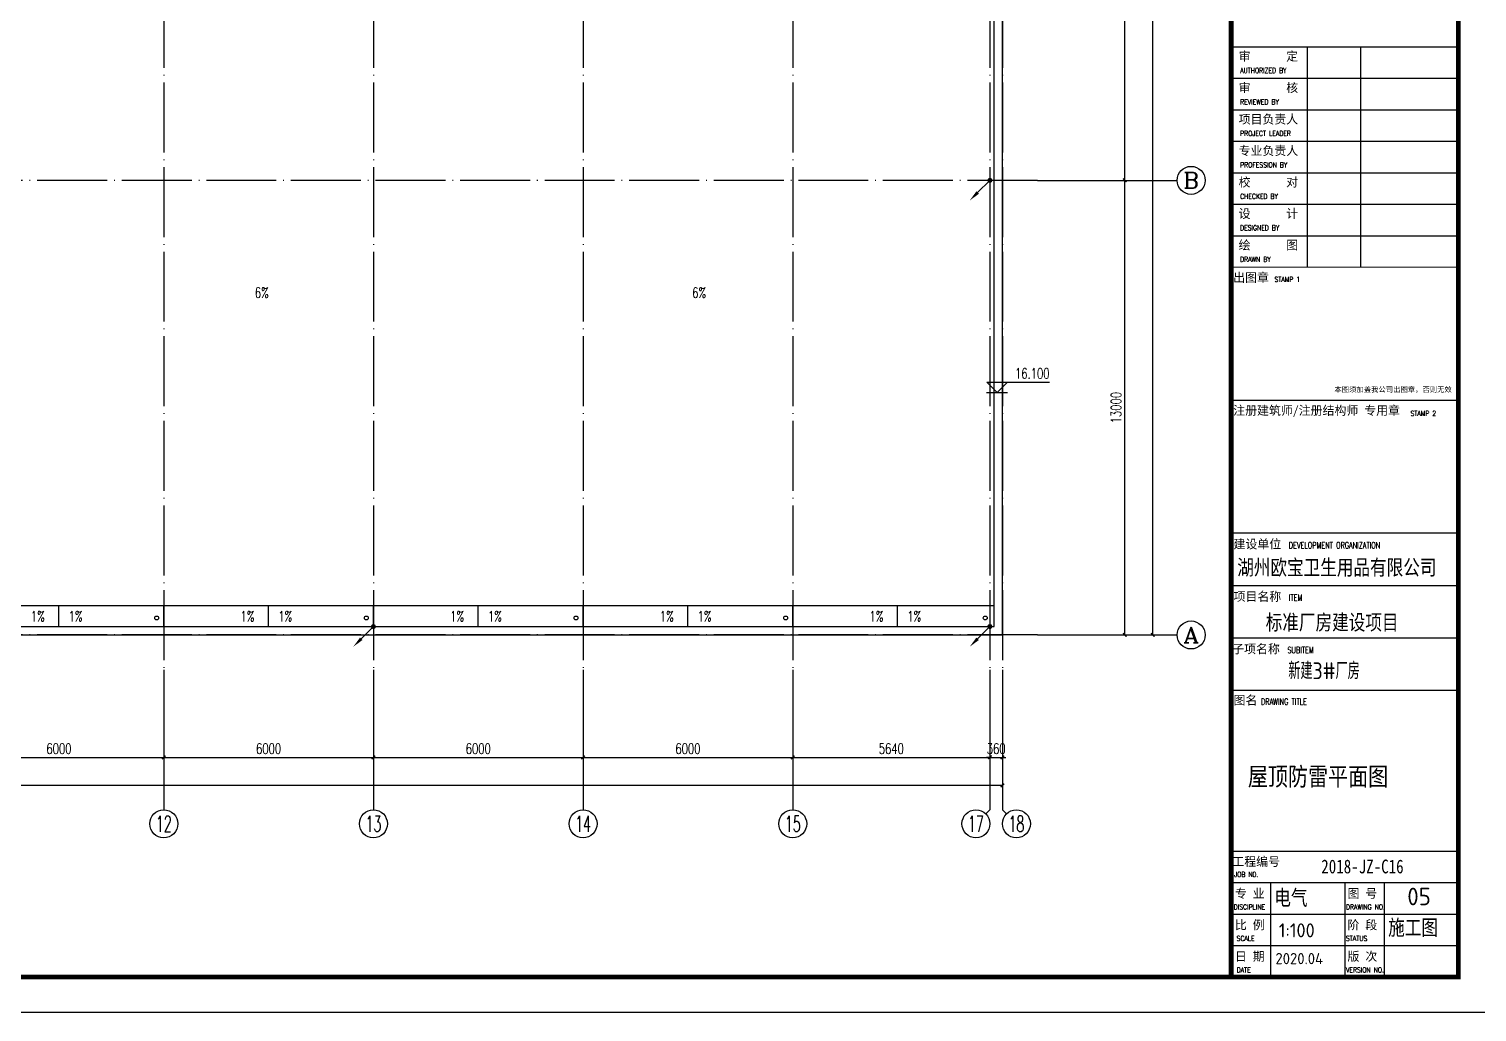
# Model space of a CAD drawing. Extents: x -55118 to 386282, y -631686 to -470886.
# Drawn here: x 239277 to 280717, y -631686 to -603575 of the extents above; entities that cross this region are included whole.
import ezdxf
from ezdxf.enums import TextEntityAlignment as Align

# ---------------------------------------------------------------- set-up
doc = ezdxf.new("R2010")
doc.units = 0
doc.header["$LTSCALE"] = 1000
doc.header["$MEASUREMENT"] = 0
doc.linetypes.add('DOTE', pattern=[2.42, 2, -0.2, 0.02, -0.2])
doc.layers.get('0').update_dxf_attribs({"linetype": 'CONTINUOUS'})
doc.layers.get('Defpoints').update_dxf_attribs({"linetype": 'CONTINUOUS'})
for name, color, linetype in [('AXIS', 3, 'CONTINUOUS'), ('AXIS_TEXT', 7, 'CONTINUOUS'), ('DIM_ELEV', 3, 'CONTINUOUS'), ('DIM_SYMB', 3, 'CONTINUOUS'), ('DOTE', 253, 'DOTE'), ('LWIRE', 4, 'CONTINUOUS'), ('PUB_TEXT', 7, 'CONTINUOUS'), ('WALL', 6, 'CONTINUOUS'), ('图层1', 53, 'CONTINUOUS'), ('图框', 4, 'CONTINUOUS'), ('屋顶平面线', 53, 'CONTINUOUS'), ('栏杆', 42, 'CONTINUOUS')]:
    doc.layers.add(name, color=color, linetype=linetype)
doc.styles.add('-黑体', font='simhei.ttf', dxfattribs={"width": 0.8})
doc.styles.add('_TCH_AXIS', font='COMPLEX', dxfattribs={"bigfont": 'GBCBIG'})
doc.styles.add('_TCH_DIM', font='SIMPLEX', dxfattribs={"bigfont": 'GBCBIG'})
doc.styles.add('_TCH_DIM_T3', font='SIMPLEX', dxfattribs={"width": 0.705882, "bigfont": 'GBCBIG'})
doc.styles.add('COMPLEX', font='COMPLEX')
doc.styles.add('iIcon2', font='')
doc.styles.add('MIMI-TKWZ', font='romanc.shx', dxfattribs={"width": 0.75, "oblique": 15, "bigfont": 'bigfont.shx'})
doc.styles.get("Standard").update_dxf_attribs({"font": 'GBENOR', "bigfont": 'GBCBIG'})
doc.styles.add('STYLE1', font='tssdeng.shx', dxfattribs={"height": 8, "bigfont": 'tssdchn.shx'})
doc.styles.add('宋体', font='', dxfattribs={"width": 0.8})
doc.styles.get('iIcon2').set_extended_font_data('SimSun')
doc.styles.get('宋体').set_extended_font_data('SimSun')
doc.dimstyles.new('_TCH_ARCH&&100', dxfattribs={"dimtxt": 297.5, "dimasz": 100, "dimexe": 250, "dimexo": 300, "dimgap": 100, "dimtad": 1, "dimdec": 0, "dimzin": 0, "dimdsep": 46, "dimtxsty": '_TCH_DIM_T3', "dimblk": 'ARCHTICK', "dimcen": 0.09, "dimclrt": 7, "dimazin": 2, "dimtfac": 1, "dimtdec": 0, "dimtix": 1, "dimtmove": 2, "dimatfit": 3, "dimfxl": 0, "dimtolj": 1, "dimtzin": 0, "dimarcsym": 0})

# ---------------------------------------------------------------- blocks, each defined once
blk = doc.blocks.new('$TelecSys$00000080')
for p, q in [((-0.7, -0.7), (0, 0)), ((0.104, 0.104), (0.104, 0.104)), ((-0.104, -0.104), (-0.104, -0.104))]:
    blk.add_line(p, q)
at = {"const_width": 0.142}
blk.add_lwpolyline([(0.071, 0, 1), (-0.071, 0, 1)], format="xyb", close=True, dxfattribs=at)
blk.add_solid([(-0.63, -0.77), (-0.77, -0.63), (-1.15, -1.15)])
at = {"width": 0.8, "flags": 9}
blk.add_attdef('A', (0, 0), '', height=0.00002, rotation=180, dxfattribs=at)
blk = doc.blocks.new('_ArchTick')
at = {"color": 0, "linetype": 'ByBlock', "const_width": 0.4}
blk.add_lwpolyline([(-0.5, -0.5), (0.5, 0.5)], dxfattribs=at)
blk = doc.blocks.new('*D174')
at = {"layer": 'AXIS', "color": 0, "lineweight": -2}
for p, q in [((268436, -607903), (270886, -607903)), ((270636, -620903), (270636, -607903)), ((268436, -620903), (270886, -620903))]:
    blk.add_line(p, q, dxfattribs=at)
at = {"layer": 'Defpoints', "color": 0}
for p in [(268136, -607903), (270636, -607903), (268136, -620903)]:
    blk.add_point(p, dxfattribs=at)
at = {"layer": 'AXIS', "color": 0, "lineweight": -2, "xscale": 100, "yscale": 100, "zscale": 100}
for p, rotation in [((270636, -607903), 90), ((270636, -620903), 270)]:
    blk.add_blockref('_ArchTick', p, dxfattribs=dict(at, rotation=rotation))
at = {"layer": 'AXIS', "color": 7, "insert": (270387, -614403), "char_height": 297.5, "attachment_point": 5, "rotation": 90, "style": '_TCH_DIM_T3'}
blk.add_mtext('\\A1;13000', dxfattribs=at)
blk = doc.blocks.new('*D175')
at = {"layer": 'AXIS', "color": 0, "lineweight": -2}
for p, q in [((268436, -594903), (270886, -594903)), ((270636, -607903), (270636, -594903)), ((268436, -607903), (270886, -607903))]:
    blk.add_line(p, q, dxfattribs=at)
at = {"layer": 'Defpoints', "color": 0}
for p in [(268136, -594903), (270636, -594903), (268136, -607903)]:
    blk.add_point(p, dxfattribs=at)
at = {"layer": 'AXIS', "color": 0, "lineweight": -2, "xscale": 100, "yscale": 100, "zscale": 100}
for p, rotation in [((270636, -594903), 90), ((270636, -607903), 270)]:
    blk.add_blockref('_ArchTick', p, dxfattribs=dict(at, rotation=rotation))
at = {"layer": 'AXIS', "color": 7, "insert": (270387, -601403), "char_height": 297.5, "attachment_point": 5, "rotation": 90, "style": '_TCH_DIM_T3'}
blk.add_mtext('\\A1;13000', dxfattribs=at)
blk = doc.blocks.new('*D180')
at = {"layer": 'AXIS', "color": 0, "lineweight": -2}
for p, q in [((268436, -581903), (271686, -581903)), ((271436, -620903), (271436, -581903)), ((268436, -620903), (271686, -620903))]:
    blk.add_line(p, q, dxfattribs=at)
at = {"layer": 'Defpoints', "color": 0}
for p in [(268136, -581903), (271436, -581903), (268136, -620903)]:
    blk.add_point(p, dxfattribs=at)
at = {"layer": 'AXIS', "color": 0, "lineweight": -2, "xscale": 100, "yscale": 100, "zscale": 100}
for p, rotation in [((271436, -581903), 90), ((271436, -620903), 270)]:
    blk.add_blockref('_ArchTick', p, dxfattribs=dict(at, rotation=rotation))
at = {"layer": 'AXIS', "color": 7, "insert": (271187, -601403), "char_height": 297.5, "attachment_point": 5, "rotation": 90, "style": '_TCH_DIM_T3'}
blk.add_mtext('\\A1;39000', dxfattribs=at)
blk = doc.blocks.new('*D190')
at = {"layer": 'AXIS', "color": 0, "lineweight": -2}
for p, q in [((237136, -622203), (237136, -624653)), ((243136, -622203), (243136, -624653)), ((237136, -624403), (243136, -624403))]:
    blk.add_line(p, q, dxfattribs=at)
at = {"layer": 'Defpoints', "color": 0}
for p in [(237136, -621903), (243136, -621903), (243136, -624403)]:
    blk.add_point(p, dxfattribs=at)
at = {"layer": 'AXIS', "color": 0, "lineweight": -2, "xscale": 100, "yscale": 100, "zscale": 100, "rotation": 180}
blk.add_blockref('_ArchTick', (237136, -624403), dxfattribs=at)
at = {"layer": 'AXIS', "color": 0, "lineweight": -2, "xscale": 100, "yscale": 100, "zscale": 100}
blk.add_blockref('_ArchTick', (243136, -624403), dxfattribs=at)
at = {"layer": 'AXIS', "color": 7, "insert": (240136, -624155), "char_height": 297.5, "attachment_point": 5, "style": '_TCH_DIM_T3'}
blk.add_mtext('\\A1;6000', dxfattribs=at)
blk = doc.blocks.new('*D191')
at = {"layer": 'AXIS', "color": 0, "lineweight": -2}
for p, q in [((243136, -622203), (243136, -624653)), ((249136, -622203), (249136, -624653)), ((243136, -624403), (249136, -624403))]:
    blk.add_line(p, q, dxfattribs=at)
at = {"layer": 'Defpoints', "color": 0}
for p in [(243136, -621903), (249136, -621903), (249136, -624403)]:
    blk.add_point(p, dxfattribs=at)
at = {"layer": 'AXIS', "color": 0, "lineweight": -2, "xscale": 100, "yscale": 100, "zscale": 100, "rotation": 180}
blk.add_blockref('_ArchTick', (243136, -624403), dxfattribs=at)
at = {"layer": 'AXIS', "color": 0, "lineweight": -2, "xscale": 100, "yscale": 100, "zscale": 100}
blk.add_blockref('_ArchTick', (249136, -624403), dxfattribs=at)
at = {"layer": 'AXIS', "color": 7, "insert": (246136, -624155), "char_height": 297.5, "attachment_point": 5, "style": '_TCH_DIM_T3'}
blk.add_mtext('\\A1;6000', dxfattribs=at)
blk = doc.blocks.new('*D192')
at = {"layer": 'AXIS', "color": 0, "lineweight": -2}
for p, q in [((249136, -622203), (249136, -624653)), ((255136, -622203), (255136, -624653)), ((249136, -624403), (255136, -624403))]:
    blk.add_line(p, q, dxfattribs=at)
at = {"layer": 'Defpoints', "color": 0}
for p in [(249136, -621903), (255136, -621903), (255136, -624403)]:
    blk.add_point(p, dxfattribs=at)
at = {"layer": 'AXIS', "color": 0, "lineweight": -2, "xscale": 100, "yscale": 100, "zscale": 100, "rotation": 180}
blk.add_blockref('_ArchTick', (249136, -624403), dxfattribs=at)
at = {"layer": 'AXIS', "color": 0, "lineweight": -2, "xscale": 100, "yscale": 100, "zscale": 100}
blk.add_blockref('_ArchTick', (255136, -624403), dxfattribs=at)
at = {"layer": 'AXIS', "color": 7, "insert": (252136, -624155), "char_height": 297.5, "attachment_point": 5, "style": '_TCH_DIM_T3'}
blk.add_mtext('\\A1;6000', dxfattribs=at)
blk = doc.blocks.new('*D193')
at = {"layer": 'AXIS', "color": 0, "lineweight": -2}
for p, q in [((255136, -622203), (255136, -624653)), ((261136, -622203), (261136, -624653)), ((255136, -624403), (261136, -624403))]:
    blk.add_line(p, q, dxfattribs=at)
at = {"layer": 'Defpoints', "color": 0}
for p in [(255136, -621903), (261136, -621903), (261136, -624403)]:
    blk.add_point(p, dxfattribs=at)
at = {"layer": 'AXIS', "color": 0, "lineweight": -2, "xscale": 100, "yscale": 100, "zscale": 100, "rotation": 180}
blk.add_blockref('_ArchTick', (255136, -624403), dxfattribs=at)
at = {"layer": 'AXIS', "color": 0, "lineweight": -2, "xscale": 100, "yscale": 100, "zscale": 100}
blk.add_blockref('_ArchTick', (261136, -624403), dxfattribs=at)
at = {"layer": 'AXIS', "color": 7, "insert": (258136, -624155), "char_height": 297.5, "attachment_point": 5, "style": '_TCH_DIM_T3'}
blk.add_mtext('\\A1;6000', dxfattribs=at)
blk = doc.blocks.new('*D194')
at = {"layer": 'AXIS', "color": 0, "lineweight": -2}
for p, q in [((261136, -622203), (261136, -624653)), ((266776, -622203), (266776, -624653)), ((261136, -624403), (266776, -624403))]:
    blk.add_line(p, q, dxfattribs=at)
at = {"layer": 'Defpoints', "color": 0}
for p in [(261136, -621903), (266776, -621903), (266776, -624403)]:
    blk.add_point(p, dxfattribs=at)
at = {"layer": 'AXIS', "color": 0, "lineweight": -2, "xscale": 100, "yscale": 100, "zscale": 100, "rotation": 180}
blk.add_blockref('_ArchTick', (261136, -624403), dxfattribs=at)
at = {"layer": 'AXIS', "color": 0, "lineweight": -2, "xscale": 100, "yscale": 100, "zscale": 100}
blk.add_blockref('_ArchTick', (266776, -624403), dxfattribs=at)
at = {"layer": 'AXIS', "color": 7, "insert": (263956, -624155), "char_height": 297.5, "attachment_point": 5, "style": '_TCH_DIM_T3'}
blk.add_mtext('\\A1;5640', dxfattribs=at)
blk = doc.blocks.new('*D195')
at = {"layer": 'AXIS', "color": 0, "lineweight": -2}
for p, q in [((266776, -622203), (266776, -624653)), ((267136, -622203), (267136, -624653)), ((266776, -624403), (266676, -624403)), ((266776, -624403), (267136, -624403)), ((267136, -624403), (267236, -624403))]:
    blk.add_line(p, q, dxfattribs=at)
at = {"layer": 'Defpoints', "color": 0}
for p in [(266776, -621903), (267136, -621903), (267136, -624403)]:
    blk.add_point(p, dxfattribs=at)
at = {"layer": 'AXIS', "color": 0, "lineweight": -2, "xscale": 100, "yscale": 100, "zscale": 100}
blk.add_blockref('_ArchTick', (266776, -624403), dxfattribs=at)
at = {"layer": 'AXIS', "color": 0, "lineweight": -2, "xscale": 100, "yscale": 100, "zscale": 100, "rotation": 180}
blk.add_blockref('_ArchTick', (267136, -624403), dxfattribs=at)
at = {"layer": 'AXIS', "color": 7, "insert": (266956, -624155), "char_height": 297.5, "attachment_point": 5, "style": '_TCH_DIM_T3'}
blk.add_mtext('\\A1;360', dxfattribs=at)
blk = doc.blocks.new('*D196')
at = {"layer": 'AXIS', "color": 0, "lineweight": -2}
for p, q in [((189136, -622203), (189136, -625453)), ((267136, -622203), (267136, -625453)), ((189136, -625203), (267136, -625203))]:
    blk.add_line(p, q, dxfattribs=at)
at = {"layer": 'Defpoints', "color": 0}
for p in [(189136, -621903), (267136, -621903), (267136, -625203)]:
    blk.add_point(p, dxfattribs=at)
at = {"layer": 'AXIS', "color": 0, "lineweight": -2, "xscale": 100, "yscale": 100, "zscale": 100, "rotation": 180}
blk.add_blockref('_ArchTick', (189136, -625203), dxfattribs=at)
at = {"layer": 'AXIS', "color": 0, "lineweight": -2, "xscale": 100, "yscale": 100, "zscale": 100}
blk.add_blockref('_ArchTick', (267136, -625203), dxfattribs=at)
at = {"layer": 'AXIS', "color": 7, "insert": (228136, -624955), "char_height": 297.5, "attachment_point": 5, "style": '_TCH_DIM_T3'}
blk.add_mtext('\\A1;78000', dxfattribs=at)
blk = doc.blocks.new('_AXISO')
blk.add_circle((0, 0), 0.5)
at = {"layer": 'AXIS_TEXT', "style": 'COMPLEX', "width": 1.041667}
blk.add_attdef('A', text='', height=0.56, dxfattribs=at).set_placement((-0.25, -0.28), (0.25, -0.28), align=Align.FIT)
blk = doc.blocks.new('jhyfty')
at = {"layer": '图框'}
for p, q in [((769351, 133310), (775851, 133310)), ((769351, 133310), (775851, 133310)), ((771523, 133310), (771523, 127010)), ((773051, 133310), (773051, 127010)), ((769351, 132410), (775851, 132410)), ((769351, 131510), (775851, 131510)), ((769351, 130610), (775851, 130610)), ((769351, 129710), (775851, 129710)), ((769351, 128810), (775851, 128810)), ((769351, 127910), (775851, 127910)), ((769351, 123210), (775851, 123210)), ((769351, 119410), (775851, 119410)), ((769351, 117910), (775851, 117910)), ((769351, 116410), (775851, 116410)), ((769351, 110310), (775851, 110310)), ((769351, 109410), (775851, 109410)), ((770476, 109410), (770476, 106710)), ((772601, 109410), (772601, 106710)), ((773726, 109410), (773726, 106710)), ((769351, 108510), (775851, 108510)), ((769351, 107610), (775851, 107610))]:
    blk.add_line(p, q, dxfattribs=at)
blk.add_lwpolyline([(671751, 105710), (776851, 105710), (776851, 165110), (671751, 165110)], close=True, dxfattribs=at)
at = {"layer": '图框', "const_width": 140}
for points in [[(674251, 164110), (775851, 164110), (775851, 106710), (674251, 106710)], [(775851, 164110), (769351, 164110), (769351, 106710), (775851, 106710)]]:
    blk.add_lwpolyline(points, close=True, dxfattribs=at)
at = {"layer": '图框', "const_width": 35}
for points in [[(769351, 133310), (775851, 133310)], [(769351, 127010), (775851, 127010)], [(769351, 119410), (775851, 119410)], [(769351, 114910), (775851, 114910)]]:
    blk.add_lwpolyline(points, dxfattribs=at)
at = {"layer": '图框', "style": 'iIcon2'}
for s, height, p in [('审      定', 250, (769563, 132914)), ('审      核', 250, (769563, 132014)), ('项目负责人', 250, (769563, 131114)), ('专业负责人', 250, (769563, 130214)), ('校      对', 250, (769563, 129314)), ('设      计', 250, (769563, 128414)), ('绘      图', 250, (769563, 127514)), ('出图章', 250, (769408, 126586)), ('本图须加盖我公司出图章，否则无效', 150, (772304, 123437)), ('注册建筑师/注册结构师 专用章', 250, (769408, 122786)), ('建设单位', 250, (769418, 118965)), ('项目名称', 250, (769418, 117465)), ('子项名称', 250, (769379, 115967)), ('图名', 250, (769418, 114500)), ('工程编号', 250, (769384, 109886)), ('专 业', 250, (769457, 108974)), ('图 号', 250, (772679, 108974)), ('比 例', 250, (769457, 108074)), ('阶 段', 250, (772679, 108074)), ('日 期', 250, (769457, 107174)), ('版 次', 250, (772679, 107174))]:
    blk.add_text(s, height=height, dxfattribs=at).set_placement(p)
at = {"layer": '图框', "style": 'MIMI-TKWZ', "width": 0.75}
for s, height, p in [('AUTHORIZED BY', 145, (769607, 132562)), ('REVIEWED BY', 145, (769607, 131662)), ('PROJECT LEADER', 145, (769607, 130762)), ('PROFESSION BY', 145, (769607, 129862)), ('CHECKED BY', 145, (769607, 128962)), ('DESIGNED BY', 145, (769607, 128062)), ('DRAWN BY', 145, (769607, 127162)), ('STAMP 1', 145, (770589, 126589)), ('STAMP 2', 145, (774482, 122756)), ('DEVELOPMENT ORGANIZATION', 180, (771000, 118968)), ('ITEM', 180, (771000, 117468)), ('SUBITEM', 180, (770961, 115969)), ('DRAWING TITLE', 180, (770206, 114496)), ('JOB N0.', 145, (769434, 109571)), ('DISCIPLINE', 145, (769424, 108641)), ('DRAWING NO.', 145, (772635, 108641)), ('SCALE', 145, (769507, 107741)), ('STATUS', 145, (772635, 107741)), ('DATE', 145, (769507, 106841)), ('VERSION NO.', 145, (772635, 106841))]:
    blk.add_text(s, height=height, dxfattribs=at).set_placement(p)

msp = doc.modelspace()

# ---------------------------------------------------------------- linework, layer by layer
at = {"layer": 'AXIS'}
for p, q in [((268135.7, -607903.4), (272135.7, -607903.4)), ((268135.7, -620903.4), (272135.7, -620903.4)), ((243135.7, -621903.4), (243135.7, -625903.4)), ((249135.7, -621903.4), (249135.7, -625903.4)), ((255135.7, -621903.4), (255135.7, -625903.4)), ((261135.7, -621903.4), (261135.7, -625903.4)), ((266775.7, -621903.4), (266775.7, -625903.4)), ((267135.7, -621903.4), (267135.7, -625903.4)), ((266658.5, -626020.6), (266775.7, -625903.4)), ((267252.8, -626020.6), (267135.7, -625903.4))]:
    msp.add_line(p, q, dxfattribs=at)
at = {"layer": 'DIM_ELEV'}
for p, q in [((266985, -613973.9), (266685, -613673.9)), ((266685, -613673.9), (268485, -613673.9)), ((266985, -613973.9), (267285, -613673.9)), ((266681.7, -613973.9), (267285, -613973.9))]:
    msp.add_line(p, q, dxfattribs=at)
at = {"layer": 'DIM_SYMB'}
for points in [[(245930, -611464.4, 0, 0, 0), (245930, -612384.2, 80, 0, 0), (245930, -612684.2, 0, 0, 0)], [(258446.7, -611464.4, 0, 0, 0), (258446.7, -612384.2, 80, 0, 0), (258446.7, -612684.2, 0, 0, 0)], [(240955.7, -620367.7, 0, 0, 0), (241875.5, -620367.7, 80, 0, 0), (242175.5, -620367.7, 0, 0, 0)], [(245130.2, -620367.7, 0, 0, 0), (244210.5, -620367.7, 80, 0, 0), (243910.5, -620367.7, 0, 0, 0)], [(246955.7, -620367.7, 0, 0, 0), (247875.5, -620367.7, 80, 0, 0), (248175.5, -620367.7, 0, 0, 0)], [(251130.2, -620367.7, 0, 0, 0), (250210.5, -620367.7, 80, 0, 0), (249910.5, -620367.7, 0, 0, 0)], [(252955.7, -620367.7, 0, 0, 0), (253875.5, -620367.7, 80, 0, 0), (254175.5, -620367.7, 0, 0, 0)], [(257130.2, -620367.7, 0, 0, 0), (256210.5, -620367.7, 80, 0, 0), (255910.5, -620367.7, 0, 0, 0)], [(258955.7, -620367.7, 0, 0, 0), (259875.5, -620367.7, 80, 0, 0), (260175.5, -620367.7, 0, 0, 0)], [(263130.2, -620367.7, 0, 0, 0), (262210.5, -620367.7, 80, 0, 0), (261910.5, -620367.7, 0, 0, 0)], [(264955.7, -620367.7, 0, 0, 0), (265875.5, -620367.7, 80, 0, 0), (266175.5, -620367.7, 0, 0, 0)]]:
    msp.add_lwpolyline(points, format="xyseb", dxfattribs=at)
at = {"layer": 'DOTE', "linetype": 'DOTE'}
for p, q in [((243135.7, -580903.4), (243135.7, -621903.4)), ((249135.7, -580903.4), (249135.7, -621903.4)), ((255135.7, -580903.4), (255135.7, -621903.4)), ((261135.7, -580903.4), (261135.7, -621903.4)), ((266775.7, -580903.4), (266775.7, -621903.4)), ((267135.7, -580903.4), (267135.7, -621903.4)), ((268135.7, -607903.4), (188135.7, -607903.4)), ((268135.7, -620903.4), (188135.7, -620903.4))]:
    msp.add_line(p, q, dxfattribs=at)
at = {"layer": '屋顶平面线'}
for p, q in [((266895.7, -620663.4), (266895.7, -582143.4)), ((267135.7, -620903.4), (267135.7, -581903.4)), ((189375.7, -620063.4), (266895.7, -620063.4)), ((189375.7, -620663.4), (266895.7, -620663.4)), ((189135.7, -620903.4), (267135.7, -620903.4))]:
    msp.add_line(p, q, dxfattribs=at)
at = {"layer": '栏杆'}
for p, q in [((240135.7, -620663.4), (240135.7, -620063.4)), ((243135.7, -620663.4), (243135.7, -620063.4)), ((246135.7, -620663.4), (246135.7, -620063.4)), ((249135.7, -620663.4), (249135.7, -620063.4)), ((252135.7, -620663.4), (252135.7, -620063.4)), ((255135.7, -620663.4), (255135.7, -620063.4)), ((258135.7, -620663.4), (258135.7, -620063.4)), ((261135.7, -620663.4), (261135.7, -620063.4)), ((264135.7, -620663.4), (264135.7, -620063.4))]:
    msp.add_line(p, q, dxfattribs=at)
for centre in [(242931.9, -620416.3), (248931.9, -620416.3), (254931.9, -620416.3), (260931.9, -620416.3), (266643.8, -620416.3)]:
    msp.add_circle(centre, 55, dxfattribs=at)

# ---------------------------------------------------------------- block references
at = {"layer": 'AXIS'}
ref = msp.add_blockref('_AXISO', (272535.7, -607903.4), dxfattribs=dict(at, xscale=800, yscale=800, zscale=800))
ref.add_attrib('A', 'B', dxfattribs={"layer": 'AXIS_TEXT', "height": 452.5, "style": '_TCH_AXIS', "width": 1.235294}).set_placement((272309.4, -608129.7), (272761.9, -608129.7), align=Align.FIT)
ref = msp.add_blockref('_AXISO', (272535.7, -620903.4), dxfattribs=dict(at, xscale=800, yscale=800, zscale=800))
ref.add_attrib('A', 'A', dxfattribs={"layer": 'AXIS_TEXT', "height": 452.5, "style": '_TCH_AXIS', "width": 1.166667}).set_placement((272309.4, -621129.7), (272761.9, -621129.7), align=Align.FIT)
ref = msp.add_blockref('_AXISO', (243135.7, -626303.4), dxfattribs=dict(at, xscale=800, yscale=800, zscale=800))
ref.add_attrib('A', '12', dxfattribs={"layer": 'AXIS_TEXT', "height": 452.55, "style": '_TCH_AXIS', "width": 0.724138}).set_placement((242909.4, -626529.7), (243361.9, -626529.7), align=Align.FIT)
ref = msp.add_blockref('_AXISO', (249135.7, -626303.4), dxfattribs=dict(at, xscale=800, yscale=800, zscale=800))
ref.add_attrib('A', '13', dxfattribs={"layer": 'AXIS_TEXT', "height": 452.55, "style": '_TCH_AXIS', "width": 0.724138}).set_placement((248909.4, -626529.7), (249361.9, -626529.7), align=Align.FIT)
ref = msp.add_blockref('_AXISO', (255135.7, -626303.4), dxfattribs=dict(at, xscale=800, yscale=800, zscale=800))
ref.add_attrib('A', '14', dxfattribs={"layer": 'AXIS_TEXT', "height": 452.55, "style": '_TCH_AXIS', "width": 0.677419}).set_placement((254909.4, -626529.7), (255361.9, -626529.7), align=Align.FIT)
ref = msp.add_blockref('_AXISO', (261135.7, -626303.4), dxfattribs=dict(at, xscale=800, yscale=800, zscale=800))
ref.add_attrib('A', '15', dxfattribs={"layer": 'AXIS_TEXT', "height": 452.55, "style": '_TCH_AXIS', "width": 0.724138}).set_placement((260909.4, -626529.7), (261361.9, -626529.7), align=Align.FIT)
ref = msp.add_blockref('_AXISO', (266375.7, -626303.4), dxfattribs=dict(at, xscale=800, yscale=800, zscale=800))
ref.add_attrib('A', '17', dxfattribs={"layer": 'AXIS_TEXT', "height": 452.55, "style": '_TCH_AXIS', "width": 0.724138}).set_placement((266149.4, -626529.7), (266601.9, -626529.7), align=Align.FIT)
ref = msp.add_blockref('_AXISO', (267535.7, -626303.4), dxfattribs=dict(at, xscale=800, yscale=800, zscale=800))
ref.add_attrib('A', '18', dxfattribs={"layer": 'AXIS_TEXT', "height": 452.55, "style": '_TCH_AXIS', "width": 0.724138}).set_placement((267309.4, -626529.7), (267761.9, -626529.7), align=Align.FIT)
at = {"layer": 'LWIRE', "xscale": 500, "yscale": 500, "zscale": 500}
for p in [(266775.7, -607903.4), (249135.7, -620663.4), (266775.7, -620663.4)]:
    msp.add_blockref('$TelecSys$00000080', p, dxfattribs=at)
at = {"layer": 'WALL'}
msp.add_blockref('jhyfty', (-495668.5, -737395.5), dxfattribs=at)

# ---------------------------------------------------------------- texts
at = {"layer": 'DIM_ELEV', "color": 7, "style": '_TCH_DIM', "width": 0.705882}
msp.add_text('16.100', height=297.5, dxfattribs=at).set_placement((267495, -613573.8))
at = {"layer": 'DIM_SYMB', "color": 7, "style": '_TCH_DIM', "width": 0.705882}
for s, p in [('6%', (245740, -611264.4)), ('6%', (258256.7, -611264.4)), ('1%', (239330.2, -620516.4)), ('1%', (240415.7, -620516.4)), ('1%', (245330.2, -620516.4)), ('1%', (246415.7, -620516.4)), ('1%', (251330.2, -620516.4)), ('1%', (252415.7, -620516.4)), ('1%', (257330.2, -620516.4)), ('1%', (258415.7, -620516.4)), ('1%', (263330.2, -620516.4)), ('1%', (264415.7, -620516.4))]:
    msp.add_text(s, height=297.5, dxfattribs=at).set_placement(p)
at = {"layer": 'PUB_TEXT', "style": 'STYLE1'}
for s, height, p in [('湖州欧宝卫生用品有限公司', 500, (273855.1, -618987.7)), ('标准厂房建设项目', 500, (274670.3, -620558.7)), ('电气', 500, (274915.5, -628432.9)), ('05', 500, (278721.3, -628382.7)), ('施工图', 500, (278175.6, -629285.8)), ('1:100', 400, (275043.9, -629350)), ('2020.04', 320, (274947.3, -630158.5))]:
    msp.add_text(s, height=height, dxfattribs=at).set_placement(p, align=Align.MIDDLE_LEFT)
at = {"layer": 'PUB_TEXT', "style": '-黑体', "width": 0.8}
msp.add_text('屋顶防雷平面图', height=525.74, dxfattribs=at).set_placement((274158.7, -625212.6))
at = {"layer": '图层1'}
msp.add_text('新建3#厂房', height=482.27, dxfattribs=at).set_placement((275315.8, -622168.8))
at = {"layer": '图框', "color": 4, "style": '宋体', "width": 0.8}
msp.add_text('2018-JZ-C16', height=393.722, dxfattribs=at).set_placement((276259.3, -627719.9))

# ---------------------------------------------------------------- dimensions: what is measured, and where the dimension line sits
at = {"layer": 'AXIS'}
for p1, p2, distance, text, picture, middle in [((268135.7, -620903.4), (268135.7, -581903.4), -3300, '39000', '*D180', (271186.9, -601403.4)), ((268135.7, -607903.4), (268135.7, -594903.4), -2500, '13000', '*D175', (270386.9, -601403.4)), ((268135.7, -620903.4), (268135.7, -607903.4), -2500, '13000', '*D174', (270386.9, -614403.4)), ((189135.7, -621903.4), (267135.7, -621903.4), -3300, '78000', '*D196', (228135.7, -624954.7)), ((237135.7, -621903.4), (243135.7, -621903.4), -2500, '6000', '*D190', (240135.7, -624154.7)), ((243135.7, -621903.4), (249135.7, -621903.4), -2500, '6000', '*D191', (246135.7, -624154.7)), ((249135.7, -621903.4), (255135.7, -621903.4), -2500, '6000', '*D192', (252135.7, -624154.7)), ((255135.7, -621903.4), (261135.7, -621903.4), -2500, '6000', '*D193', (258135.7, -624154.7)), ((261135.7, -621903.4), (266775.7, -621903.4), -2500, '5640', '*D194', (263955.7, -624154.7)), ((266775.7, -621903.4), (267135.7, -621903.4), -2500, '360', '*D195', (266955.7, -624154.7))]:
    dim = msp.add_aligned_dim(p1=p1, p2=p2, distance=distance, text=text, dimstyle='_TCH_ARCH&&100', dxfattribs=at)
    dim.commit()
    dim.dimension.update_dxf_attribs({"geometry": picture, "text_midpoint": middle})

doc.saveas('drawing.dxf')
